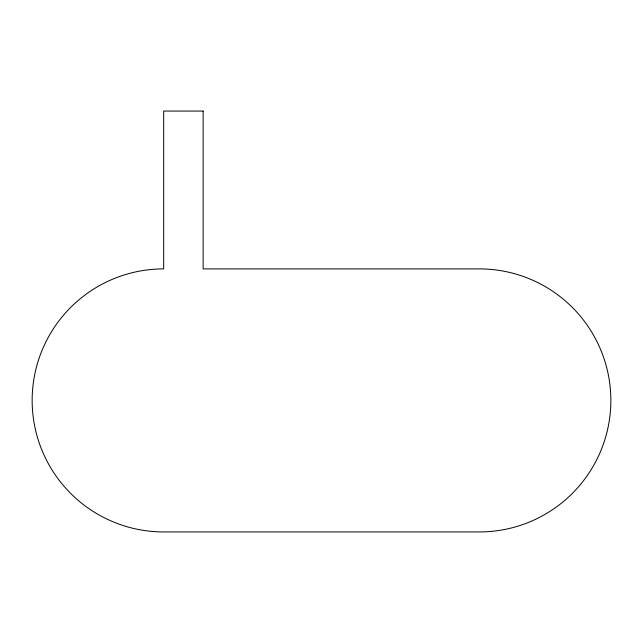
<?xml version="1.0" encoding="UTF-8"?>
<svg xmlns="http://www.w3.org/2000/svg" width="643" height="643" viewBox="0 0 643 643"><rect width="100%" height="100%" fill="white"/><g stroke="black" fill="none" stroke-linecap="round" stroke-linejoin="round"><path stroke-width="0.96" d="M203.132 111.062L163.676 111.062L163.676 268.895A131.526 131.526 0 0 0 32.15 400.412A131.526 131.526 0 0 0 163.676 531.938L479.324 531.938A131.526 131.526 0 0 0 610.85 400.412A131.526 131.526 0 0 0 479.324 268.895L203.132 268.895L203.132 111.062"/></g></svg>
